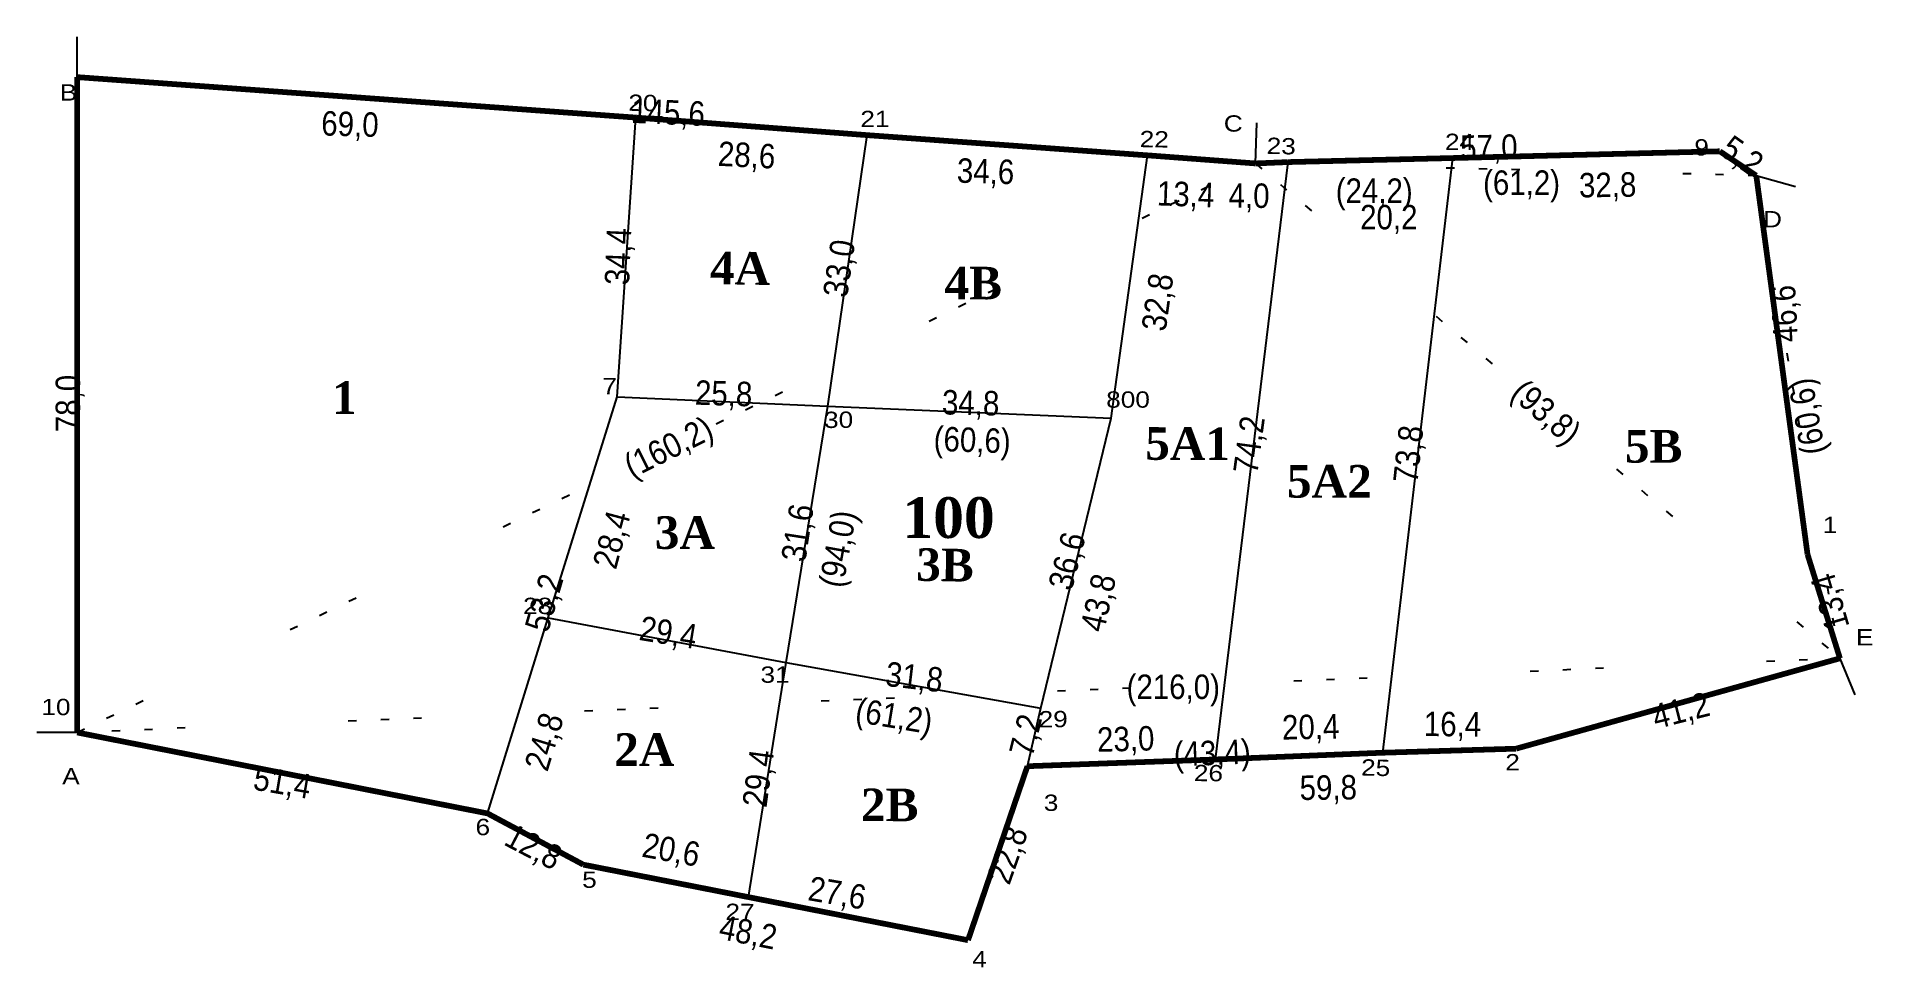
# Model space of a CAD drawing. Header units: metres. Extents: x 92 to 317, y 200 to 315.
import ezdxf
from ezdxf.enums import TextEntityAlignment as Align

# ---------------------------------------------------------------- set-up
doc = ezdxf.new("R2010")
doc.units = ezdxf.units.M
doc.linetypes.add('CHAINLINE', pattern=[29, -10, 1, -3, 1, -3, 1, -10])
doc.layers.add('BOUNDARY', color=1, linetype='Continuous', lineweight=100)
for name, color, linetype in [('BOUNDARY_DIMENSIONS', 220, 'Continuous'), ('CHAIN_LINES', 251, 'CHAINLINE'), ('CHAINLINE_DIMENSIONS', 251, 'Continuous'), ('DIMENSIONS', 200, 'Continuous'), ('SEPARATION_LINE', 7, 'Continuous'), ('STONES', 7, 'Continuous'), ('SUBDIVISION', 130, 'Continuous'), ('SUBDIVISION_LINES', 3, 'Continuous'), ('SURVEY_NUMBER', 1, 'Continuous')]:
    doc.layers.add(name, color=color, linetype=linetype)
doc.styles.add('TIMES_NEW_ROMAN', font='timesbd.ttf')

msp = doc.modelspace()

# ---------------------------------------------------------------- linework, layer by layer
at = {"layer": 'BOUNDARY', "const_width": 0.7}
for points in [[(97.442982, 309.699936), (165.934314, 304.736796)], [(97.442982, 229.297068), (97.442982, 309.699936)], [(165.934314, 304.736796), (194.224212, 302.586102)], [(194.224212, 302.586102), (228.635316, 300.104532)], [(228.635316, 300.104532), (241.87035600000002, 299.111904)], [(241.87035600000002, 299.111904), (245.840868, 299.277342)], [(245.840868, 299.277342), (266.02430400000003, 299.773656)], [(266.02430400000003, 299.773656), (298.781028, 300.600846)], [(298.781028, 300.600846), (303.247854, 297.62296200000003)], [(303.247854, 297.62296200000003), (309.534498, 251.134884)], [(309.534498, 251.134884), (313.50501, 238.396158)], [(313.50501, 238.396158), (273.79989, 227.311812)], [(147.736134, 219.370788), (97.442982, 229.297068)], [(273.79989, 227.311812), (257.421528, 226.815498)], [(213.911334, 225.16111800000002), (206.632062, 203.819616)], [(236.907216, 225.988308), (213.911334, 225.16111800000002)], [(257.421528, 226.815498), (236.907216, 225.988308)], [(159.482232, 213.084144), (147.736134, 219.370788)], [(179.665668, 209.113632), (159.482232, 213.084144)], [(206.632062, 203.819616), (179.665668, 209.113632)]]:
    msp.add_lwpolyline(points, dxfattribs=at)
at = {"layer": 'CHAIN_LINES', "linetype": 'CHAINLINE'}
for points in [[(97.442982, 229.297068), (97.442982, 309.699936)], [(97.442982, 229.297068), (241.87035600000002, 299.111904)], [(241.87035600000002, 299.111904), (313.50501, 238.396158)], [(303.247854, 297.62296200000003), (241.87035600000002, 299.111904)], [(313.50501, 238.396158), (303.247854, 297.62296200000003)], [(313.50501, 238.396158), (97.442982, 229.297068)]]:
    msp.add_lwpolyline(points, dxfattribs=at)
at = {"layer": 'SEPARATION_LINE'}
for points in [[(97.442982, 309.699936), (97.442982, 314.663076)], [(241.87035600000002, 299.111904), (242.035794, 304.075044)], [(303.247854, 297.62296200000003), (308.045556, 296.299458)], [(313.50501, 238.396158), (315.324828, 233.92933200000002)], [(97.442982, 229.297068), (92.479842, 229.297068)]]:
    msp.add_lwpolyline(points, dxfattribs=at)
at = {"layer": 'SUBDIVISION_LINES'}
for points in [[(163.618182, 270.49113), (165.934314, 304.736796)], [(194.224212, 302.586102), (189.42651, 269.333064)], [(224.16849, 267.844122), (228.635316, 300.104532)], [(245.840868, 299.277342), (236.907216, 225.988308)], [(266.02430400000003, 299.773656), (257.421528, 226.815498)], [(155.180844, 243.359298), (163.618182, 270.49113)], [(163.618182, 270.49113), (189.42651, 269.333064)], [(189.42651, 269.333064), (184.297932, 237.899844)], [(189.42651, 269.333064), (224.16849, 267.844122)], [(215.565714, 232.274952), (224.16849, 267.844122)], [(147.736134, 219.370788), (155.180844, 243.359298)], [(155.180844, 243.359298), (184.297932, 237.899844)], [(184.297932, 237.899844), (179.665668, 209.113632)], [(184.297932, 237.899844), (215.565714, 232.274952)], [(213.911334, 225.16111800000002), (215.565714, 232.274952)]]:
    msp.add_lwpolyline(points, dxfattribs=at)

# ---------------------------------------------------------------- texts
at = {"layer": 'BOUNDARY_DIMENSIONS', "width": 0.9}
for s, rotation, p in [('145,6', -2.465758994997765, (169.86760648901367, 305.398548)), ('57,0', 1.1997362381213785, (270.47789213269044, 301.1194957456055)), ('5,2', -35.36246188706905, (301.5339187434082, 300.0805402587891)), ('46,6', 93.09405805891711, (306.68399439367676, 280.67549287609864)), ('78,0', 90, (96.30063281195068, 269.6598101085205)), ('13,4', 106.47688139368796, (312.27166688269045, 245.28334274780275)), ('41,2', 14.139108311650503, (293.9990478607178, 232.01190113708498)), ('51,4', -9.598903068541803, (122.59534893585206, 223.20564972583009)), ('59,8', 0.6295986084102669, (250.78911413708497, 222.55215750878907)), ('12,8', -27.621074983075534, (153.3932876217041, 215.28859727197266)), ('22,8', 70.5599651718238, (211.4529277434082, 214.27779371044923)), ('48,2', -11.231766384024441, (179.68965974121093, 204.80481221484376))]:
    msp.add_text(s, height=3, rotation=rotation, dxfattribs=at).set_placement(p, align=Align.MIDDLE_CENTER)
at = {"layer": 'CHAINLINE_DIMENSIONS', "width": 0.9}
for s, p in [('(24,2)', (256.42227601757816, 295.77005438049315)), ('(61,2)', (274.479847854126, 296.7568964934082)), ('(216,0)', (231.7902198717041, 234.90790423242188))]:
    msp.add_text(s, height=3, dxfattribs=at).set_placement(p, align=Align.MIDDLE_CENTER)
for s, rotation, p in [('(93,8)', -41.185925165709655, (277.522245, 268.61919862609864)), ('(60,6)', 100.30484646876603, (309.41786138269043, 268.0525754956055)), ('(160,2)', 26.56505117707799, (169.90978388928224, 264.3302103980713)), ('(60,6)', -1.9091524329963763, (207.14905575, 265.19545800439454)), ('(94,0)', 79.69515353123397, (190.66150911291504, 251.8421253914795)), ('(61,2)', -9.462322208025617, (197.58011738708495, 231.33112538269043)), ('(43,4)', 2.1210963966614536, (236.56558612609862, 226.80474412609863))]:
    msp.add_text(s, height=3, rotation=rotation, dxfattribs=at).set_placement(p, align=Align.MIDDLE_CENTER)
at = {"layer": 'DIMENSIONS', "width": 0.9}
for s, rotation, p in [('69,0', -1.6180945327374552, (130.88048175439454, 303.9509655)), ('28,6', -2.9108378261677537, (179.50518788928224, 300.1450635021973)), ('34,6', -1.6272833223935903, (208.79019788269042, 298.1598075021973)), ('32,8', 0.9191047837142363, (285.0356081348877, 296.48640374780274)), ('13,4', -2.0333156694143883, (233.30562750878906, 295.3440596085205)), ('4,0', -0.39243070934087015, (241.0845255, 295.164545645874)), ('34,4', 87.64670313389169, (163.72572073901367, 287.7032958848877)), ('33,0', 81.65610841596691, (190.81950523022462, 286.23834562609863)), ('32,8', 81.98290692634467, (229.85542125, 282.0966097390137)), ('25,8', -1.837736790387852, (176.68281601318358, 270.9088548914795)), ('34,8', -1.259045207175268, (206.9604540065918, 269.7507888914795)), ('74,2', 82.30394827798342, (241.07212572802734, 264.59740125)), ('73,8', 83.91147184580483, (260.59132573461915, 263.45008912390136)), ('31,6', 81.1932073055647, (185.72566274780274, 253.80422774560546)), ('28,4', 75.01836742760909, (162.93575025, 252.96214388269044)), ('36,6', 75.41108126712535, (218.75122349780273, 250.3424396151123)), ('53,2', 73.83550084774308, (154.66302225219727, 245.2088936282959)), ('43,8', 77.47119229084849, (222.5852471282959, 245.22460539147949)), ('29,4', -9.264523985132987, (169.90647694683838, 241.58166749780273)), ('31,8', -6.661301639770154, (200.04763161950683, 236.11724551098632)), ('16,4', -0.6227556872063182, (266.0226581019287, 230.32775360632326)), ('24,8', 73.07248693585295, (154.66467824780273, 228.17622151098632)), ('7,2', 75.96375653207352, (213.68385675, 228.98025786511232)), ('23,0', 1.5234647916518247, (225.95935836950684, 228.51454949121094)), ('20,4', 1.2060487792199577, (248.63098835192872, 229.99522161071778)), ('29,4', 82.19981211581832, (180.90975489367676, 223.67713388928223)), ('20,6', -10.37584492005105, (170.25968869244386, 214.9221577565918)), ('27,6', -9.727578551401605, (190.60855764367676, 209.6281417565918))]:
    msp.add_text(s, height=3, rotation=rotation, dxfattribs=at).set_placement(p, align=Align.MIDDLE_CENTER)
msp.add_text('20,2', height=3, dxfattribs=at).set_placement((258.2073585, 292.5225056326904), align=Align.MIDDLE_CENTER)
at = {"layer": 'STONES', "width": 1.2}
for s, p in [('B', (96.37921182293701, 307.8222187390137)), ('21', (195.22014189367675, 304.5663900131836)), ('9', (296.5500989934082, 301.0830941348877)), ('D', (305.24055188269045, 292.2710467390137)), ('7', (162.71405888708497, 271.8005681348877)), ('800', (226.24474497802734, 270.1461881348877)), ('1', (312.2840767521973, 254.7604541348877)), ('28', (153.87636880316163, 244.8341741348877)), ('E', (316.5366633695068, 240.98526673901367)), ('31', (182.97938588928224, 236.3968361348877)), ('10', (94.8398174934082, 232.4263241348877)), ('2', (273.3771971217041, 225.6524640131836)), ('3', (216.81145688928223, 220.6802261348877)), ('5', (160.22835899560548, 211.24118245166017)), ('4', (208.0407689934082, 201.4894282324219))]:
    msp.add_text(s, height=2, dxfattribs=at).set_placement(p, align=Align.MIDDLE_CENTER)
for s, rotation, p in [('20', -0.9963478965049255, (166.78136080096436, 306.5425481348877)), ('C', -0.8550973962667232, (239.140629, 304.0154887434082)), ('22', -0.9710219310791666, (229.46085000439453, 302.0848200131836)), ('23', -1.5343414997007685, (245.02443187390136, 301.2485321348877)), ('24', -0.4982116126136419, (266.877959637085, 301.75394401318357)), ('30', 0.48969559312922417, (190.77152174780272, 267.6646181348877)), ('29', 0.5208563745019584, (217.07202375878907, 230.93738213488768)), ('26', -0.5070290609147755, (236.10236174560546, 224.3198621348877)), ('25', -1.548157698977968, (256.600123887085, 224.9816141348877)), ('A', -0.6095065766751959, (96.68610617926025, 223.94515273901368)), ('9', -180, (147.16951086950684, 217.70235223242187)), ('27', -0.5115558665870411, (178.68048188269043, 207.2888460131836))]:
    msp.add_text(s, height=2, rotation=rotation, dxfattribs=at).set_placement(p, align=Align.MIDDLE_CENTER)
at = {"layer": 'SUBDIVISION', "style": 'TIMES_NEW_ROMAN'}
for s, rotation, p in [('4A', -0.8615257345672584, (178.69289175219726, 286.2540674868164)), ('5A1', -0.32008482378166875, (233.55378450878908, 264.73720161071776)), ('3B', -1.0139787227853019, (203.81547601098632, 249.85852538708497))]:
    msp.add_text(s, height=4, rotation=rotation, dxfattribs=at).set_placement(p, align=Align.MIDDLE_CENTER)
for s, p in [('4B', (207.26899426098632, 284.4342494868164)), ('1', (130.18895212609863, 270.3720194868164)), ('5B', (290.6704260109863, 264.4063256107178)), ('5A2', (250.91980652197265, 260.115681387085)), ('3A', (171.93061350219728, 253.82903738708495)), ('2A', (166.96498950878907, 227.2034452631836)), ('2B', (197.0300441151123, 220.4204872631836))]:
    msp.add_text(s, height=4, dxfattribs=at).set_placement(p, align=Align.MIDDLE_CENTER)
at = {"layer": 'SURVEY_NUMBER', "style": 'TIMES_NEW_ROMAN'}
msp.add_text('100', height=5, dxfattribs=at).set_placement((204.245209394989, 255.66293134973148), align=Align.MIDDLE_CENTER)

doc.saveas('drawing.dxf')
